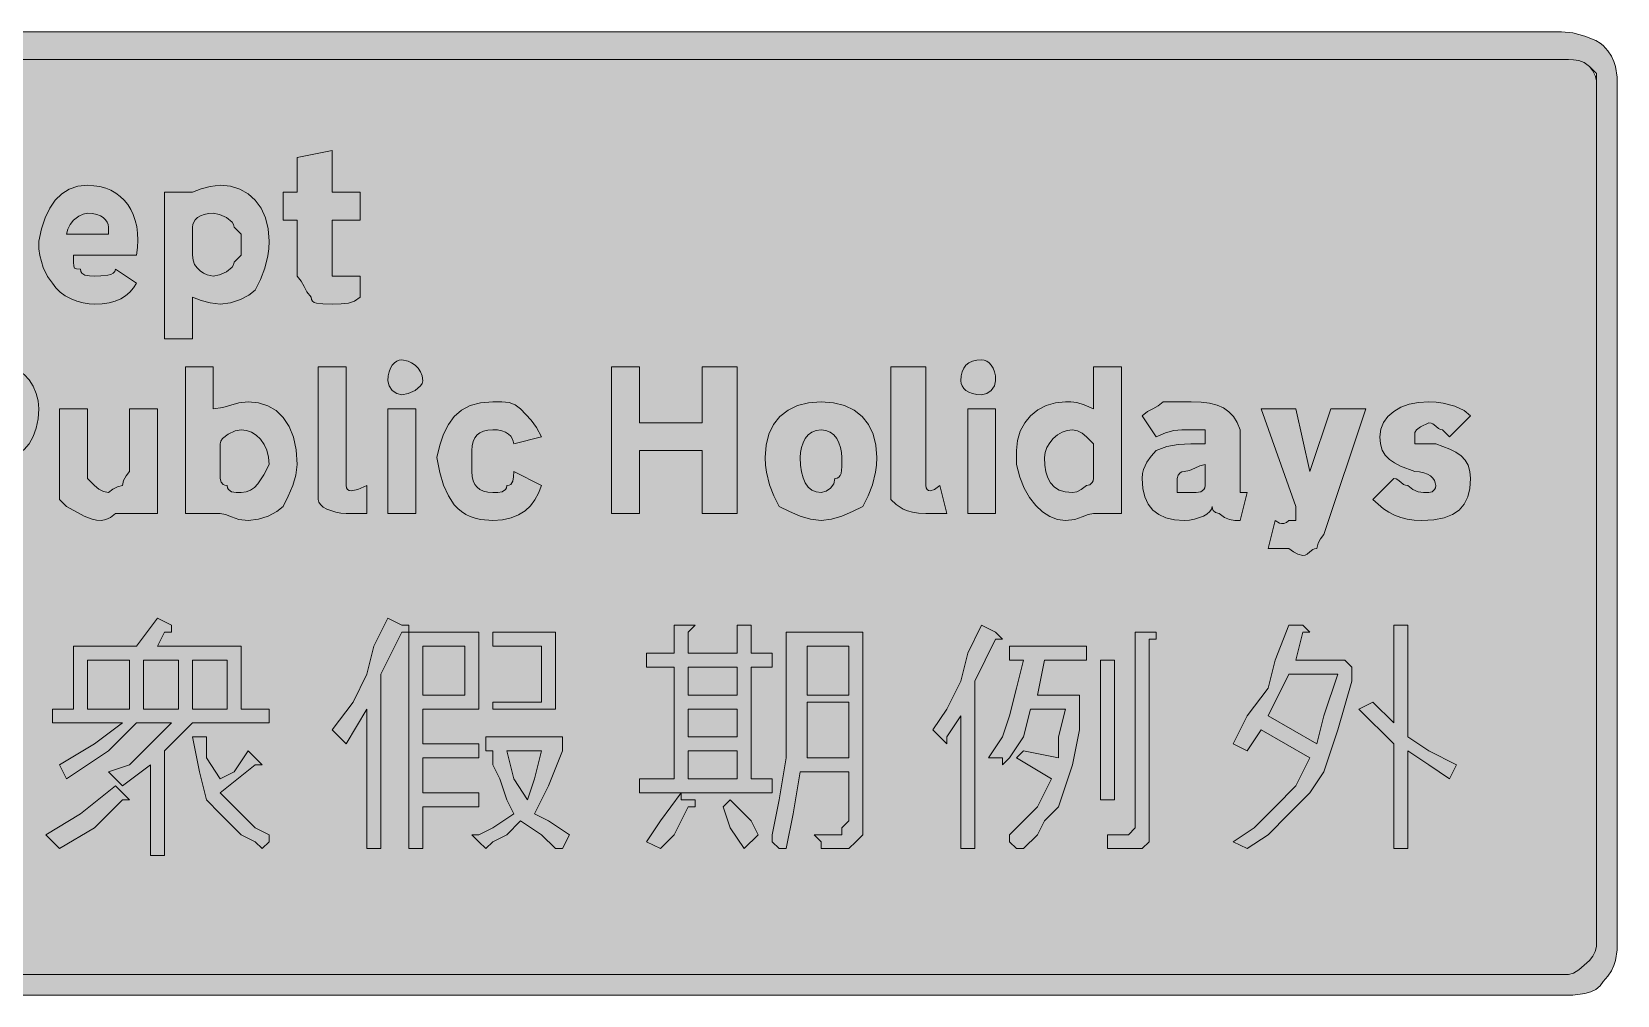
# Model space of a CAD drawing. Header units: metres. Extents: x 6 to 559, y 53 to 218.
# Drawn here: x 286.5 to 558.9, y 52.8 to 218.4 of the extents above; entities that cross this region are included whole.
import ezdxf

# ---------------------------------------------------------------- set-up
doc = ezdxf.new("R2010")
doc.units = ezdxf.units.M
doc.layers.add('FILL_BLACK_000000', color=7, linetype='Continuous', true_color=0x000000)
doc.layers.add('FILL_WHITE_FFFFFF', color=7, linetype='Continuous', true_color=0xffffff)

msp = doc.modelspace()

# ---------------------------------------------------------------- hatches: boundary and pattern name
at = {"layer": 'FILL_BLACK_000000', "true_color": 0x000000}
h = msp.add_hatch(color=7, dxfattribs=at)
h.dxf.hatch_style = 1
h.paths.add_polyline_path([(553.38, 217.65), (555.24, 216.88), (555.97, 216.45), (556.53, 216), (557.32, 215.1), (557.92, 214.2), (558.34, 213.3), (558.63, 212.4), (558.89, 210.6), (558.93, 208.8), (558.93, 62.4), (558.89, 60.6), (558.63, 58.8), (558.34, 57.9), (557.92, 57), (557.32, 56.1), (556.53, 55.2), (555.97, 54.41), (555.24, 53.81), (554.36, 53.39), (553.38, 53.1), (551.3, 52.84), (549.33, 52.8), (15.33, 52.8), (13.55, 52.84), (11.88, 53.1), (11.12, 53.39), (10.44, 53.81), (9.83, 54.41), (9.33, 55.2), (7.76, 57), (6.63, 58.8), (6.24, 59.7), (5.95, 60.6), (5.79, 61.5), (5.73, 62.4), (5.73, 208.8), (5.79, 209.7), (5.95, 210.6), (6.24, 211.5), (6.63, 212.4), (7.76, 214.2), (9.33, 216), (10.44, 216.88), (11.88, 217.65), (13.55, 218.19), (15.33, 218.4), (549.33, 218.4), (551.3, 218.19), (553.38, 217.65)])
h.paths.add_polyline_path([(12.33, 213.45), (11.92, 213.09), (11.78, 212.8), (11.73, 212.4), (11.13, 212.25), (10.72, 211.89), (10.58, 211.6), (10.53, 211.2), (10.53, 210), (10.53, 61.2), (10.55, 60.32), (10.68, 59.55), (11.04, 59.01), (11.33, 58.85), (11.73, 58.8), (13.53, 57.15), (14.43, 56.61), (15.33, 56.4), (550.53, 56.4), (551.43, 56.61), (552.33, 57.15), (554.13, 58.8), (554.73, 59.55), (555.14, 60.32), (555.33, 61.2), (555.33, 210), (555.33, 211.2), (554.13, 212.4), (553.23, 213.09), (552.33, 213.45), (551.43, 213.58), (550.53, 213.6), (15.33, 213.6), (12.93, 213.6), (12.33, 213.45)], flags=16)
h = msp.add_hatch(color=7, dxfattribs=at)
h.dxf.hatch_style = 1
h.paths.add_polyline_path([(332.13, 196.8), (338.13, 198), (338.13, 190.8), (342.93, 190.8), (342.93, 186), (338.13, 186), (338.13, 178.8), (338.13, 176.4), (339.33, 176.4), (340.53, 176.4), (342.93, 176.4), (342.93, 172.8), (342.01, 172.11), (340.98, 171.75), (339.72, 171.62), (338.13, 171.6), (336.55, 171.62), (335.43, 171.75), (335.04, 171.89), (334.75, 172.11), (334.59, 172.4), (334.53, 172.8), (333.82, 173.7), (333.33, 174.6), (332.84, 175.5), (332.13, 176.4), (332.13, 186), (329.73, 186), (329.73, 190.8), (332.13, 190.8), (332.13, 196.8)])
h = msp.add_hatch(color=7, dxfattribs=at)
h.dxf.hatch_style = 1
h.paths.add_polyline_path([(304.02, 174.36), (303.4, 173.62), (302.67, 173.01), (301.83, 172.5), (300.87, 172.11), (299.81, 171.82), (298.62, 171.66), (297.33, 171.6), (296.38, 171.66), (295.36, 171.82), (294.31, 172.11), (293.28, 172.5), (292.3, 173.01), (291.42, 173.62), (290.69, 174.36), (290.13, 175.2), (289.25, 176.32), (288.48, 177.9), (287.94, 179.92), (287.78, 181.11), (287.73, 182.4), (288.24, 184.54), (288.87, 186.43), (289.65, 188.07), (290.58, 189.45), (291.68, 190.54), (292.96, 191.34), (294.44, 191.83), (296.13, 192), (297.23, 191.94), (298.26, 191.78), (299.24, 191.51), (300.14, 191.14), (300.98, 190.67), (301.74, 190.1), (302.43, 189.44), (303.03, 188.7), (303.55, 187.87), (303.98, 186.96), (304.32, 185.97), (304.57, 184.91), (304.71, 183.78), (304.76, 182.58), (304.7, 181.32), (304.53, 180), (293.73, 180), (293.73, 178.8), (293.75, 178.11), (293.88, 177.75), (294.24, 177.62), (294.93, 177.6), (294.98, 177.2), (295.14, 176.91), (295.68, 176.55), (296.45, 176.42), (297.33, 176.4), (298.4, 176.42), (299.58, 176.55), (300.11, 176.69), (300.54, 176.91), (300.82, 177.2), (300.93, 177.6), (304.53, 175.2), (304.02, 174.36)])
h.paths.add_polyline_path([(299.73, 184.8), (299.67, 185.25), (299.5, 185.68), (299.22, 186.09), (298.83, 186.45), (298.32, 186.76), (297.71, 186.99), (296.97, 187.15), (296.13, 187.2), (295.38, 187.05), (294.61, 186.69), (293.73, 186), (293.13, 185.25), (292.72, 184.48), (292.53, 183.6), (299.73, 183.6), (299.73, 184.8)], flags=16)
h = msp.add_hatch(color=7, dxfattribs=at)
h.dxf.hatch_style = 1
h.paths.add_polyline_path([(315.63, 191.4), (317.17, 191.81), (318.93, 192), (320.67, 191.83), (322.27, 191.34), (323.7, 190.54), (324.93, 189.45), (325.94, 188.07), (326.69, 186.43), (327.17, 184.54), (327.33, 182.4), (327.28, 181.1), (327.12, 179.91), (326.58, 177.75), (325.81, 175.82), (324.93, 174), (323.82, 173.12), (322.38, 172.35), (320.71, 171.81), (318.93, 171.6), (317.17, 171.79), (315.63, 172.2), (314.13, 172.8), (314.13, 165.6), (309.33, 165.6), (309.33, 190.8), (314.13, 190.8), (315.63, 191.4)])
h.paths.add_polyline_path([(314.52, 178.42), (314.95, 177.81), (315.48, 177.3), (316.06, 176.91), (316.66, 176.62), (317.73, 176.4), (318.8, 176.61), (319.98, 177.15), (320.94, 177.92), (321.22, 178.35), (321.33, 178.8), (322.53, 180), (322.53, 183.6), (321.33, 184.8), (321.22, 185.25), (320.94, 185.68), (319.98, 186.45), (318.8, 186.99), (317.73, 187.2), (316.89, 187.15), (316.16, 186.99), (315.54, 186.76), (315.03, 186.45), (314.64, 186.09), (314.36, 185.68), (314.19, 185.25), (314.13, 184.8), (314.13, 180), (314.24, 179.16), (314.52, 178.42)], flags=16)
h = msp.add_hatch(color=7, dxfattribs=at)
h.dxf.hatch_style = 1
h.paths.add_polyline_path([(268.53, 135.6), (268.53, 160.8), (280.53, 160.8), (281.73, 160.8), (283.02, 160.64), (284.19, 160.18), (285.21, 159.47), (286.08, 158.55), (286.78, 157.46), (287.3, 156.24), (287.62, 154.94), (287.73, 153.6), (287.62, 151.86), (287.3, 150.26), (286.78, 148.83), (286.08, 147.6), (285.21, 146.59), (284.19, 145.84), (283.02, 145.36), (281.73, 145.2), (280.53, 145.2), (273.33, 145.2), (273.33, 135.6), (268.53, 135.6)])
h.paths.add_polyline_path([(279.78, 150.06), (280.21, 150.22), (280.62, 150.51), (280.98, 150.9), (281.29, 151.41), (281.52, 152.02), (281.68, 152.76), (281.73, 153.6), (281.52, 154.5), (280.98, 155.4), (279.33, 157.2), (273.33, 157.2), (273.33, 150), (279.33, 150), (279.78, 150.06)], flags=16)
h = msp.add_hatch(color=7, dxfattribs=at)
h.dxf.hatch_style = 1
h.paths.add_polyline_path([(317.73, 160.8), (317.73, 153.6), (319.34, 153.79), (320.73, 154.2), (322.12, 154.61), (323.73, 154.8), (325.47, 154.63), (327.07, 154.12), (328.5, 153.28), (329.73, 152.1), (330.74, 150.58), (331.49, 148.72), (331.97, 146.53), (332.13, 144), (331.92, 142.2), (331.38, 140.4), (330.61, 138.6), (329.73, 136.8), (328.62, 135.92), (327.18, 135.15), (325.51, 134.61), (323.73, 134.4), (322.14, 134.59), (320.88, 135), (319.85, 135.41), (318.93, 135.6), (312.93, 135.6), (312.93, 160.8), (317.73, 160.8)])
h.paths.add_polyline_path([(320.28, 149.25), (319.32, 148.48), (319.04, 148.05), (318.93, 147.6), (318.93, 141.6), (319.08, 141), (319.44, 140.59), (319.73, 140.45), (320.13, 140.4), (320.18, 140), (320.34, 139.71), (320.88, 139.35), (321.65, 139.22), (322.53, 139.2), (323.38, 139.31), (324.12, 139.61), (324.79, 140.09), (325.38, 140.7), (326.41, 142.24), (327.33, 144), (327.22, 145.29), (326.92, 146.46), (326.44, 147.48), (325.83, 148.35), (325.1, 149.05), (324.29, 149.57), (323.43, 149.89), (322.53, 150), (321.46, 149.79), (320.28, 149.25)], flags=16)
h = msp.add_hatch(color=7, dxfattribs=at)
h.dxf.hatch_style = 1
h.paths.add_polyline_path([(340.53, 141.6), (340.53, 140.4), (340.59, 140.01), (340.76, 139.72), (341.04, 139.56), (341.43, 139.5), (342.56, 139.72), (344.13, 140.4), (344.13, 135.6), (342.93, 135.6), (340.53, 135.6), (339.63, 135.65), (338.77, 135.81), (337.23, 136.35), (336.62, 136.71), (336.14, 137.12), (335.84, 137.55), (335.73, 138), (335.73, 139.2), (335.73, 160.8), (340.53, 160.8), (340.53, 141.6)])
h = msp.add_hatch(color=7, dxfattribs=at)
h.dxf.hatch_style = 1
h.paths.add_polyline_path([(353.62, 157.95), (353.34, 157.52), (352.38, 156.75), (351.2, 156.21), (350.13, 156), (349.25, 156.21), (348.48, 156.75), (347.94, 157.52), (347.73, 158.4), (347.78, 159.24), (347.94, 159.97), (348.17, 160.59), (348.48, 161.1), (348.84, 161.49), (349.25, 161.77), (349.68, 161.94), (350.13, 162), (351.2, 161.77), (351.8, 161.49), (352.38, 161.1), (352.91, 160.59), (353.34, 159.97), (353.62, 159.24), (353.73, 158.4), (353.62, 157.95)])
h = msp.add_hatch(color=7, dxfattribs=at)
h.dxf.hatch_style = 1
h.paths.add_polyline_path([(396.93, 146.4), (390.93, 146.4), (390.93, 135.6), (386.13, 135.6), (386.13, 160.8), (390.93, 160.8), (390.93, 151.2), (396.93, 151.2), (401.73, 151.2), (401.73, 160.8), (407.73, 160.8), (407.73, 135.6), (401.73, 135.6), (401.73, 146.4), (396.93, 146.4)])
h = msp.add_hatch(color=7, dxfattribs=at)
h.dxf.hatch_style = 1
h.paths.add_polyline_path([(440.13, 141.6), (440.13, 140.4), (440.18, 140.01), (440.34, 139.72), (440.57, 139.56), (440.88, 139.5), (441.65, 139.72), (442.53, 140.4), (443.73, 135.6), (442.53, 135.6), (440.13, 135.6), (438.89, 135.65), (437.84, 135.81), (436.97, 136.04), (436.23, 136.35), (435.07, 137.12), (434.13, 138), (434.13, 139.2), (434.13, 160.8), (440.13, 160.8), (440.13, 141.6)])
h = msp.add_hatch(color=7, dxfattribs=at)
h.dxf.hatch_style = 1
h.paths.add_polyline_path([(451.92, 157.52), (451.38, 156.75), (450.61, 156.21), (449.73, 156), (448.89, 156.05), (448.16, 156.21), (447.54, 156.44), (447.03, 156.75), (446.64, 157.11), (446.36, 157.52), (446.19, 157.95), (446.13, 158.4), (446.19, 159.24), (446.36, 159.97), (446.64, 160.59), (447.03, 161.1), (447.54, 161.49), (448.16, 161.77), (448.89, 161.94), (449.73, 162), (450.18, 161.94), (450.61, 161.77), (451.02, 161.49), (451.38, 161.1), (451.69, 160.59), (451.92, 159.97), (452.08, 159.24), (452.13, 158.4), (451.92, 157.52)])
h = msp.add_hatch(color=7, dxfattribs=at)
h.dxf.hatch_style = 1
h.paths.add_polyline_path([(461.47, 135.06), (460.21, 135.86), (459.03, 136.95), (457.97, 138.33), (457.04, 139.97), (456.29, 141.86), (455.73, 144), (455.73, 146.4), (455.89, 148.14), (456.37, 149.74), (457.12, 151.17), (458.13, 152.4), (459.36, 153.41), (460.79, 154.16), (462.39, 154.64), (464.13, 154.8), (465.05, 154.78), (466.08, 154.65), (467.34, 154.29), (468.93, 153.6), (468.93, 160.8), (473.73, 160.8), (473.73, 135.6), (468.93, 135.6), (468.01, 135.41), (466.98, 135), (465.72, 134.59), (464.13, 134.4), (462.78, 134.57), (461.47, 135.06)])
h.paths.add_polyline_path([(466.85, 139.71), (467.73, 140.4), (468.33, 140.55), (468.74, 140.91), (468.88, 141.2), (468.93, 141.6), (468.93, 146.4), (468.93, 147.6), (467.73, 148.8), (466.98, 149.4), (466.21, 149.81), (465.33, 150), (464.43, 149.89), (463.57, 149.59), (462.76, 149.11), (462.03, 148.5), (461.42, 147.77), (460.94, 146.96), (460.64, 146.1), (460.53, 145.2), (460.59, 143.91), (460.77, 142.74), (461.1, 141.72), (461.58, 140.85), (462.23, 140.15), (463.06, 139.63), (464.09, 139.31), (465.33, 139.2), (466.08, 139.35), (466.85, 139.71)], flags=16)
h = msp.add_hatch(color=7, dxfattribs=at)
h.dxf.hatch_style = 1
h.paths.add_polyline_path([(308.13, 153.6), (308.13, 135.6), (302.13, 135.6), (300.93, 135.6), (300.05, 134.91), (299.28, 134.55), (298.53, 134.4), (297.68, 134.45), (296.92, 134.61), (295.53, 135.15), (292.53, 136.8), (291.33, 138), (291.33, 140.4), (291.33, 153.6), (296.13, 153.6), (296.13, 142.8), (296.13, 141.6), (297.33, 140.4), (298.08, 139.8), (298.85, 139.39), (299.73, 139.2), (300.48, 139.8), (301.25, 140.21), (302.13, 140.4), (302.32, 141.28), (302.73, 142.05), (303.33, 142.8), (303.33, 153.6), (308.13, 153.6)])
h = msp.add_hatch(color=7, dxfattribs=at)
h.dxf.hatch_style = 1
h.paths.add_polyline_path([(352.53, 153.6), (352.53, 135.6), (347.73, 135.6), (347.73, 153.6), (352.53, 153.6)])
h = msp.add_hatch(color=7, dxfattribs=at)
h.dxf.hatch_style = 1
h.paths.add_polyline_path([(369.27, 148.05), (369.1, 148.48), (368.82, 148.89), (368.43, 149.25), (367.92, 149.56), (367.3, 149.79), (366.57, 149.95), (365.73, 150), (364.89, 149.94), (364.15, 149.77), (363.54, 149.49), (363.03, 149.1), (362.64, 148.59), (362.36, 147.97), (362.19, 147.24), (362.13, 146.4), (362.13, 145.2), (362.13, 144), (362.13, 142.8), (362.19, 141.96), (362.36, 141.22), (362.64, 140.61), (363.03, 140.1), (363.54, 139.71), (364.15, 139.42), (364.89, 139.26), (365.73, 139.2), (366.61, 139.22), (367.38, 139.35), (367.92, 139.71), (368.08, 140), (368.13, 140.4), (368.53, 140.45), (368.82, 140.61), (369.18, 141.15), (369.31, 141.92), (369.33, 142.8), (374.13, 140.4), (373.62, 139.11), (372.99, 137.94), (372.21, 136.92), (371.28, 136.05), (370.18, 135.35), (368.9, 134.83), (367.42, 134.51), (365.73, 134.4), (363.64, 134.57), (362.72, 134.78), (361.87, 135.07), (361.09, 135.45), (360.37, 135.92), (359.72, 136.47), (359.13, 137.1), (358.11, 138.62), (357.29, 140.47), (356.64, 142.67), (356.13, 145.2), (356.64, 147.34), (357.29, 149.23), (358.11, 150.87), (359.13, 152.25), (360.37, 153.34), (361.87, 154.14), (363.64, 154.63), (365.73, 154.8), (367.32, 154.78), (368.58, 154.65), (369.61, 154.29), (370.53, 153.6), (372.33, 151.65), (373.23, 150.39), (374.13, 148.8), (369.33, 147.6), (369.27, 148.05)])
h = msp.add_hatch(color=7, dxfattribs=at)
h.dxf.hatch_style = 1
h.paths.add_polyline_path([(413.19, 149.23), (413.99, 150.87), (415.08, 152.25), (416.46, 153.34), (418.1, 154.14), (419.99, 154.63), (422.13, 154.8), (424.27, 154.63), (426.16, 154.14), (427.8, 153.34), (429.18, 152.25), (430.27, 150.87), (431.07, 149.23), (431.56, 147.34), (431.73, 145.2), (431.68, 143.9), (431.52, 142.71), (430.98, 140.55), (430.21, 138.62), (429.33, 136.8), (427.53, 135.92), (425.73, 135.15), (423.93, 134.61), (422.13, 134.4), (420.33, 134.61), (418.53, 135.15), (416.73, 135.92), (414.93, 136.8), (414.05, 138.62), (413.28, 140.55), (412.74, 142.71), (412.58, 143.9), (412.53, 145.2), (412.7, 147.34), (413.19, 149.23)])
h.paths.add_polyline_path([(418.75, 142.74), (419.04, 141.72), (419.43, 140.85), (419.94, 140.15), (420.55, 139.63), (421.29, 139.31), (422.13, 139.2), (423.01, 139.41), (423.78, 139.95), (424.32, 140.72), (424.53, 141.6), (424.93, 141.66), (425.22, 141.82), (425.44, 142.11), (425.58, 142.5), (425.71, 143.62), (425.73, 145.2), (425.67, 146.1), (425.5, 146.96), (425.22, 147.77), (424.83, 148.5), (424.32, 149.11), (423.7, 149.59), (422.97, 149.89), (422.13, 150), (421.29, 149.89), (420.55, 149.59), (419.94, 149.11), (419.43, 148.5), (419.04, 147.77), (418.75, 146.96), (418.59, 146.1), (418.53, 145.2), (418.59, 143.91), (418.75, 142.74)], flags=16)
h = msp.add_hatch(color=7, dxfattribs=at)
h.dxf.hatch_style = 1
h.paths.add_polyline_path([(452.13, 153.6), (452.13, 135.6), (447.33, 135.6), (447.33, 153.6), (452.13, 153.6)])
h = msp.add_hatch(color=7, dxfattribs=at)
h.dxf.hatch_style = 1
h.paths.add_polyline_path([(488.13, 150), (485.73, 150), (484.12, 149.98), (482.73, 149.85), (481.34, 149.49), (479.73, 148.8), (477.33, 152.4), (478.23, 153.11), (479.13, 153.6), (480.03, 154.09), (480.93, 154.8), (485.73, 154.8), (487.42, 154.74), (488.9, 154.56), (490.18, 154.23), (491.28, 153.75), (492.21, 153.1), (492.99, 152.27), (493.62, 151.24), (494.13, 150), (494.13, 140.4), (494.13, 139.2), (495.33, 139.2), (494.13, 134.4), (493.23, 134.42), (492.33, 134.55), (491.43, 134.91), (490.53, 135.6), (489.93, 135.75), (489.52, 136.11), (489.38, 136.4), (489.33, 136.8), (489.22, 136.35), (488.92, 135.92), (488.44, 135.51), (487.83, 135.15), (486.29, 134.61), (485.43, 134.45), (484.53, 134.4), (482.84, 134.51), (481.38, 134.85), (480.14, 135.41), (479.13, 136.2), (478.34, 137.21), (477.78, 138.45), (477.44, 139.91), (477.33, 141.6), (477.38, 142.45), (477.54, 143.19), (478.08, 144.45), (478.85, 145.48), (479.73, 146.4), (481.55, 147.09), (483.48, 147.45), (485.64, 147.58), (488.13, 147.6), (488.13, 148.8), (488.13, 150)])
h.paths.add_polyline_path([(485.73, 139.2), (486.61, 139.22), (487.38, 139.35), (487.92, 139.71), (488.08, 140), (488.13, 140.4), (488.13, 144), (487.23, 143.81), (486.33, 143.4), (485.43, 142.99), (484.53, 142.8), (484.13, 142.75), (483.84, 142.61), (483.48, 142.2), (483.33, 141.6), (483.33, 139.2), (485.73, 139.2)], flags=16)
h = msp.add_hatch(color=7, dxfattribs=at)
h.dxf.hatch_style = 1
h.paths.add_polyline_path([(503.73, 153.6), (506.13, 142.8), (509.73, 153.6), (515.73, 153.6), (508.53, 132), (507.93, 131.25), (507.52, 130.48), (507.33, 129.6), (506.93, 129.55), (506.62, 129.41), (506.13, 129), (505.64, 128.59), (505.33, 128.45), (504.93, 128.4), (504.05, 128.59), (503.28, 129), (502.53, 129.6), (498.93, 129.6), (500.13, 134.4), (500.88, 133.95), (501.24, 133.87), (501.65, 133.89), (502.08, 134.06), (502.53, 134.4), (503.73, 134.4), (503.73, 135.6), (503.73, 136.8), (497.73, 153.6), (503.73, 153.6)])
h = msp.add_hatch(color=7, dxfattribs=at)
h.dxf.hatch_style = 1
h.paths.add_polyline_path([(524.13, 147.6), (527.73, 147.6), (530.19, 146.66), (531.21, 146.12), (532.08, 145.5), (532.78, 144.76), (533.3, 143.89), (533.62, 142.84), (533.73, 141.6), (533.62, 139.91), (533.26, 138.45), (532.65, 137.21), (531.78, 136.2), (530.62, 135.41), (529.17, 134.85), (527.41, 134.51), (525.33, 134.4), (524.03, 134.46), (522.84, 134.62), (521.72, 134.91), (520.68, 135.3), (519.69, 135.81), (518.75, 136.42), (516.93, 138), (520.53, 141.6), (520.93, 141.55), (521.24, 141.41), (521.73, 141), (522.22, 140.59), (522.53, 140.45), (522.93, 140.4), (523.83, 139.71), (524.73, 139.35), (525.63, 139.22), (526.53, 139.2), (527.13, 139.35), (527.54, 139.71), (527.68, 140), (527.73, 140.4), (527.67, 140.85), (527.51, 141.28), (527.22, 141.69), (526.83, 142.05), (526.32, 142.36), (525.71, 142.59), (524.97, 142.75), (524.13, 142.8), (521.67, 143.74), (520.65, 144.28), (519.78, 144.9), (519.08, 145.64), (518.56, 146.51), (518.24, 147.56), (518.13, 148.8), (518.29, 150.09), (518.77, 151.26), (519.52, 152.28), (520.53, 153.15), (521.76, 153.85), (523.19, 154.37), (524.79, 154.69), (526.53, 154.8), (527.82, 154.75), (529.01, 154.59), (531.03, 154.05), (532.61, 153.28), (533.73, 152.4), (530.13, 148.8), (528.93, 150), (528.53, 150.05), (528.22, 150.19), (527.73, 150.6), (527.24, 151.01), (526.93, 151.15), (526.53, 151.2), (525.14, 150.49), (524.43, 150), (524.17, 149.51), (524.13, 148.8), (524.13, 147.6)])
h = msp.add_hatch(color=7, dxfattribs=at)
h.dxf.hatch_style = 1
h.paths.add_polyline_path([(299.73, 91.2), (303.33, 92.4), (305.73, 94.8), (308.13, 97.2), (310.53, 99.6), (304.53, 99.6), (299.73, 94.8), (292.53, 90), (291.33, 92.4), (297.33, 96), (302.13, 99.6), (290.13, 99.6), (290.13, 102), (293.73, 102), (293.73, 112.8), (304.53, 112.8), (308.13, 117.6), (310.53, 116.4), (310.53, 115.2), (309.33, 115.2), (308.13, 112.8), (322.53, 112.8), (322.53, 102), (327.33, 102), (327.33, 99.6), (314.13, 99.6), (309.33, 94.8), (309.33, 76.8), (306.93, 76.8), (306.93, 92.4), (302.13, 88.8), (299.73, 91.2)])
h.paths.add_polyline_path([(314.13, 110.4), (314.13, 102), (320.13, 102), (320.13, 110.4), (314.13, 110.4)], flags=16)
h.paths.add_polyline_path([(311.73, 102), (311.73, 110.4), (305.73, 110.4), (305.73, 102), (311.73, 102)], flags=16)
h.paths.add_polyline_path([(296.13, 102), (303.33, 102), (303.33, 110.4), (296.13, 110.4), (296.13, 102)], flags=16)
h = msp.add_hatch(color=7, dxfattribs=at)
h.dxf.hatch_style = 1
h.paths.add_polyline_path([(340.53, 96), (338.13, 98.4), (341.73, 103.2), (344.13, 108), (345.33, 112.8), (347.73, 117.6), (350.13, 116.4), (351.33, 116.4), (351.33, 115.2), (350.13, 115.2), (346.53, 108), (346.53, 78), (344.13, 78), (344.13, 102), (340.53, 96)])
h = msp.add_hatch(color=7, dxfattribs=at)
h.dxf.hatch_style = 1
h.paths.add_polyline_path([(363.33, 85.2), (353.73, 85.2), (353.73, 78), (351.33, 78), (351.33, 115.2), (363.33, 115.2), (363.33, 102), (353.73, 102), (353.73, 96), (363.33, 96), (363.33, 93.6), (353.73, 93.6), (353.73, 87.6), (363.33, 87.6), (363.33, 85.2)])
h.paths.add_polyline_path([(353.73, 104.4), (360.93, 104.4), (360.93, 112.8), (353.73, 112.8), (353.73, 104.4)], flags=16)
h = msp.add_hatch(color=7, dxfattribs=at)
h.dxf.hatch_style = 1
h.paths.add_polyline_path([(374.13, 112.8), (365.73, 112.8), (365.73, 115.2), (376.53, 115.2), (376.53, 102), (365.73, 102), (365.73, 103.2), (374.13, 103.2), (374.13, 112.8)])
h = msp.add_hatch(color=7, dxfattribs=at)
h.dxf.hatch_style = 1
h.paths.add_polyline_path([(390.93, 87.6), (390.93, 90), (395.73, 90), (396.93, 90), (396.93, 109.2), (395.73, 109.2), (392.13, 109.2), (392.13, 110.4), (392.13, 111.6), (395.73, 111.6), (396.93, 111.6), (396.93, 116.4), (399.33, 116.4), (400.53, 116.4), (399.33, 115.2), (399.33, 111.6), (406.53, 111.6), (407.73, 111.6), (407.73, 116.4), (410.13, 116.4), (410.13, 115.2), (410.13, 111.6), (413.73, 111.6), (413.73, 110.4), (413.73, 109.2), (410.13, 109.2), (410.13, 90), (413.73, 90), (413.73, 87.6), (390.93, 87.6)])
h.paths.add_polyline_path([(407.73, 90), (407.73, 94.8), (406.53, 94.8), (399.33, 94.8), (399.33, 90), (406.53, 90), (407.73, 90)], flags=16)
h.paths.add_polyline_path([(406.53, 102), (399.33, 102), (399.33, 97.2), (406.53, 97.2), (407.73, 97.2), (407.73, 102), (406.53, 102)], flags=16)
h.paths.add_polyline_path([(406.53, 104.4), (407.73, 104.4), (407.73, 109.2), (406.53, 109.2), (399.33, 109.2), (399.33, 104.4), (406.53, 104.4)], flags=16)
h = msp.add_hatch(color=7, dxfattribs=at)
h.dxf.hatch_style = 1
h.paths.add_polyline_path([(417.33, 84), (416.13, 78), (414.93, 78), (413.73, 79.2), (413.73, 80.4), (414.93, 86.4), (416.13, 93.6), (416.13, 104.4), (416.13, 115.2), (429.33, 115.2), (429.33, 84), (429.33, 82.8), (429.33, 80.4), (428.13, 79.2), (426.93, 78), (423.33, 78), (422.13, 78), (422.13, 79.2), (420.93, 80.4), (422.13, 80.4), (424.53, 80.4), (425.73, 80.4), (425.73, 81.6), (426.93, 82.8), (426.93, 84), (426.93, 91.2), (418.53, 91.2), (417.33, 84)])
h.paths.add_polyline_path([(419.73, 93.6), (426.93, 93.6), (426.93, 103.2), (419.73, 103.2), (419.73, 93.6)], flags=16)
h.paths.add_polyline_path([(419.73, 104.4), (426.93, 104.4), (426.93, 112.8), (419.73, 112.8), (419.73, 104.4)], flags=16)
h = msp.add_hatch(color=7, dxfattribs=at)
h.dxf.hatch_style = 1
h.paths.add_polyline_path([(448.53, 78), (446.13, 78), (446.13, 100.8), (443.73, 97.2), (443.73, 96), (442.53, 97.2), (441.33, 98.4), (443.73, 102), (446.13, 106.8), (447.33, 111.6), (449.73, 116.4), (452.13, 115.2), (453.33, 114), (452.13, 114), (448.53, 106.8), (448.53, 78)])
h = msp.add_hatch(color=7, dxfattribs=at)
h.dxf.hatch_style = 1
h.paths.add_polyline_path([(478.53, 115.2), (479.73, 115.2), (479.73, 114), (478.53, 114), (478.53, 81.6), (478.53, 80.4), (478.53, 79.2), (477.33, 78), (476.13, 78), (472.53, 78), (471.33, 78), (471.33, 79.2), (471.33, 80.4), (472.53, 80.4), (474.93, 80.4), (476.13, 81.6), (476.13, 82.8), (476.13, 115.2), (478.53, 115.2)])
h = msp.add_hatch(color=7, dxfattribs=at)
h.dxf.hatch_style = 1
h.paths.add_polyline_path([(506.13, 93.6), (497.73, 98.4), (495.33, 94.8), (492.93, 96), (495.33, 100.8), (498.93, 105.6), (500.13, 110.4), (502.53, 116.4), (504.93, 116.4), (506.13, 115.2), (504.93, 115.2), (503.73, 110.4), (510.93, 110.4), (512.13, 110.4), (513.33, 109.2), (513.33, 106.8), (510.93, 98.4), (508.53, 91.2), (506.13, 87.6), (502.53, 84), (498.93, 80.4), (495.33, 78), (492.93, 79.2), (496.53, 81.6), (500.13, 85.2), (503.73, 88.8), (506.13, 93.6)])
h.paths.add_polyline_path([(507.33, 96), (508.53, 100.8), (510.93, 108), (502.53, 108), (498.93, 100.8), (507.33, 96)], flags=16)
h = msp.add_hatch(color=7, dxfattribs=at)
h.dxf.hatch_style = 1
h.paths.add_polyline_path([(522.93, 78), (520.53, 78), (520.53, 96), (514.53, 102), (516.93, 103.2), (520.53, 99.6), (520.53, 116.4), (521.73, 116.4), (522.93, 116.4), (522.93, 115.2), (522.93, 97.2), (526.53, 94.8), (531.33, 92.4), (530.13, 90), (526.53, 92.4), (522.93, 94.8), (522.93, 78)])
h = msp.add_hatch(color=7, dxfattribs=at)
h.dxf.hatch_style = 1
h.paths.add_polyline_path([(462.93, 93.6), (462.93, 97.2), (464.13, 102), (458.13, 102), (456.93, 97.2), (454.53, 93.6), (453.33, 92.4), (453.33, 93.6), (450.93, 93.6), (453.33, 97.2), (454.53, 100.8), (455.73, 105.6), (456.93, 110.4), (454.53, 110.4), (454.53, 112.8), (467.73, 112.8), (467.73, 110.4), (460.53, 110.4), (459.33, 104.4), (466.53, 104.4), (466.53, 98.4), (465.33, 92.4), (464.13, 88.8), (462.93, 85.2), (460.53, 82.8), (459.33, 80.4), (456.93, 78), (455.73, 78), (454.53, 79.2), (454.53, 80.4), (456.93, 82.8), (459.33, 85.2), (460.53, 87.6), (461.73, 90), (455.73, 93.6), (456.93, 94.8), (462.93, 93.6)])
h = msp.add_hatch(color=7, dxfattribs=at)
h.dxf.hatch_style = 1
h.paths.add_polyline_path([(472.53, 86.4), (470.13, 86.4), (470.13, 110.4), (472.53, 110.4), (472.53, 109.2), (472.53, 108), (472.53, 86.4)])
h = msp.add_hatch(color=7, dxfattribs=at)
h.dxf.hatch_style = 1
h.paths.add_polyline_path([(327.33, 80.4), (327.33, 79.2), (326.13, 78), (324.93, 79.2), (322.53, 80.4), (320.13, 82.8), (318.93, 84), (316.53, 86.4), (315.33, 91.2), (314.13, 97.2), (316.53, 97.2), (316.53, 93.6), (318.93, 90), (321.33, 91.2), (323.73, 94.8), (326.13, 92.4), (324.93, 92.4), (318.93, 87.6), (321.33, 85.2), (322.53, 84), (324.93, 81.6), (327.33, 80.4)])
h = msp.add_hatch(color=7, dxfattribs=at)
h.dxf.hatch_style = 1
h.paths.add_polyline_path([(376.53, 78), (374.13, 80.4), (370.53, 82.8), (368.13, 80.4), (365.73, 79.2), (364.53, 78), (363.33, 79.2), (362.13, 80.4), (363.33, 80.4), (365.73, 81.6), (369.33, 84), (368.13, 86.4), (366.93, 90), (365.73, 92.4), (365.73, 94.8), (364.53, 94.8), (364.53, 97.2), (375.33, 97.2), (376.53, 97.2), (377.73, 97.2), (377.73, 96), (377.73, 94.8), (375.33, 88.8), (372.93, 84), (375.33, 82.8), (378.93, 80.4), (377.73, 78), (376.53, 78)])
h.paths.add_polyline_path([(369.33, 90), (371.73, 86.4), (372.93, 90), (374.13, 94.8), (368.13, 94.8), (369.33, 90)], flags=16)
h = msp.add_hatch(color=7, dxfattribs=at)
h.dxf.hatch_style = 1
h.paths.add_polyline_path([(288.93, 80.4), (294.93, 84), (300.93, 88.8), (302.13, 87.6), (303.33, 86.4), (302.13, 86.4), (297.33, 81.6), (291.33, 78), (288.93, 80.4)])
h = msp.add_hatch(color=7, dxfattribs=at)
h.dxf.hatch_style = 1
h.paths.add_polyline_path([(392.13, 79.2), (394.53, 82.8), (398.13, 87.6), (398.13, 86.4), (400.53, 86.4), (400.53, 85.2), (399.33, 85.2), (396.93, 80.4), (394.53, 78), (392.13, 79.2)])
h = msp.add_hatch(color=7, dxfattribs=at)
h.dxf.hatch_style = 1
h.paths.add_polyline_path([(405.33, 85.2), (406.53, 86.4), (410.13, 82.8), (411.33, 80.4), (408.93, 78), (406.53, 81.6), (405.33, 85.2)])
at = {"layer": 'FILL_WHITE_FFFFFF', "true_color": 0xffffff}
h = msp.add_hatch(color=7, dxfattribs=at)
h.dxf.hatch_style = 1
h.paths.add_polyline_path([(10.53, 210), (10.53, 211.2), (10.58, 211.6), (10.72, 211.89), (11.13, 212.25), (11.73, 212.4), (11.78, 212.8), (11.92, 213.09), (12.33, 213.45), (12.93, 213.6), (15.33, 213.6), (550.53, 213.6), (551.43, 213.58), (552.33, 213.45), (553.23, 213.09), (554.13, 212.4), (554.73, 211.65), (555.14, 210.88), (555.33, 210), (555.33, 61.2), (555.14, 60.32), (554.73, 59.55), (554.13, 58.8), (552.33, 57.15), (551.43, 56.61), (550.53, 56.4), (15.33, 56.4), (14.43, 56.61), (13.53, 57.15), (11.73, 58.8), (11.33, 58.85), (11.04, 59.01), (10.68, 59.55), (10.55, 60.32), (10.53, 61.2), (10.53, 210)])

# ---------------------------------------------------------------- linework, layer by layer
at = {"layer": 'FILL_BLACK_000000', "lineweight": 0, "true_color": 0x000000}
for points in [[(15.33, 218.4), (549.33, 218.4), (551.3, 218.19), (553.38, 217.65), (555.24, 216.88), (555.97, 216.45), (556.53, 216), (557.32, 215.1), (557.92, 214.2), (558.34, 213.3), (558.63, 212.4), (558.89, 210.6), (558.93, 208.8), (558.93, 62.4), (558.89, 60.6), (558.63, 58.8), (558.34, 57.9), (557.92, 57), (557.32, 56.1), (556.53, 55.2), (555.97, 54.41), (555.24, 53.81), (554.36, 53.39), (553.38, 53.1), (551.3, 52.84), (549.33, 52.8), (15.33, 52.8)], [(15.33, 56.4), (550.53, 56.4), (551.43, 56.61), (552.33, 57.15), (554.13, 58.8), (554.73, 59.55), (555.14, 60.32), (555.33, 61.2), (555.33, 210), (555.33, 211.2), (554.13, 212.4), (553.23, 213.09), (552.33, 213.45), (551.43, 213.58), (550.53, 213.6), (15.33, 213.6)]]:
    msp.add_lwpolyline(points, dxfattribs=at)
for points in [[(332.13, 196.8), (338.13, 198), (338.13, 190.8), (342.93, 190.8), (342.93, 186), (338.13, 186), (338.13, 178.8), (338.13, 176.4), (339.33, 176.4), (340.53, 176.4), (342.93, 176.4), (342.93, 172.8), (342.01, 172.11), (340.98, 171.75), (339.72, 171.62), (338.13, 171.6), (336.55, 171.62), (335.43, 171.75), (335.04, 171.89), (334.75, 172.11), (334.59, 172.4), (334.53, 172.8), (333.82, 173.7), (333.33, 174.6), (332.84, 175.5), (332.13, 176.4), (332.13, 186), (329.73, 186), (329.73, 190.8), (332.13, 190.8)], [(304.02, 174.36), (303.4, 173.62), (302.67, 173.01), (301.83, 172.5), (300.87, 172.11), (299.81, 171.82), (298.62, 171.66), (297.33, 171.6), (296.38, 171.66), (295.36, 171.82), (294.31, 172.11), (293.28, 172.5), (292.3, 173.01), (291.42, 173.62), (290.69, 174.36), (290.13, 175.2), (289.25, 176.32), (288.48, 177.9), (287.94, 179.92), (287.78, 181.11), (287.73, 182.4), (288.24, 184.54), (288.87, 186.43), (289.65, 188.07), (290.58, 189.45), (291.68, 190.54), (292.96, 191.34), (294.44, 191.83), (296.13, 192), (297.23, 191.94), (298.26, 191.78), (299.24, 191.51), (300.14, 191.14), (300.98, 190.67), (301.74, 190.1), (302.43, 189.44), (303.03, 188.7), (303.55, 187.87), (303.98, 186.96), (304.32, 185.97), (304.57, 184.91), (304.71, 183.78), (304.76, 182.58), (304.7, 181.32), (304.53, 180), (293.73, 180), (293.73, 178.8), (293.75, 178.11), (293.88, 177.75), (294.24, 177.62), (294.93, 177.6), (294.98, 177.2), (295.14, 176.91), (295.68, 176.55), (296.45, 176.42), (297.33, 176.4), (298.4, 176.42), (299.58, 176.55), (300.11, 176.69), (300.54, 176.91), (300.82, 177.2), (300.93, 177.6), (304.53, 175.2)], [(315.63, 191.4), (317.17, 191.81), (318.93, 192), (320.67, 191.83), (322.27, 191.34), (323.7, 190.54), (324.93, 189.45), (325.94, 188.07), (326.69, 186.43), (327.17, 184.54), (327.33, 182.4), (327.28, 181.1), (327.12, 179.91), (326.58, 177.75), (325.81, 175.82), (324.93, 174), (323.82, 173.12), (322.38, 172.35), (320.71, 171.81), (318.93, 171.6), (317.17, 171.79), (315.63, 172.2), (314.13, 172.8), (314.13, 165.6), (309.33, 165.6), (309.33, 190.8), (314.13, 190.8)], [(299.73, 184.8), (299.67, 185.25), (299.5, 185.68), (299.22, 186.09), (298.83, 186.45), (298.32, 186.76), (297.71, 186.99), (296.97, 187.15), (296.13, 187.2), (295.38, 187.05), (294.61, 186.69), (293.73, 186), (293.13, 185.25), (292.72, 184.48), (292.53, 183.6), (299.73, 183.6)], [(314.52, 178.42), (314.95, 177.81), (315.48, 177.3), (316.06, 176.91), (316.66, 176.62), (317.73, 176.4), (318.8, 176.61), (319.98, 177.15), (320.94, 177.92), (321.22, 178.35), (321.33, 178.8), (322.53, 180), (322.53, 183.6), (321.33, 184.8), (321.22, 185.25), (320.94, 185.68), (319.98, 186.45), (318.8, 186.99), (317.73, 187.2), (316.89, 187.15), (316.16, 186.99), (315.54, 186.76), (315.03, 186.45), (314.64, 186.09), (314.36, 185.68), (314.19, 185.25), (314.13, 184.8), (314.13, 180), (314.24, 179.16)], [(268.53, 135.6), (268.53, 160.8), (280.53, 160.8), (281.73, 160.8), (283.02, 160.64), (284.19, 160.18), (285.21, 159.47), (286.08, 158.55), (286.78, 157.46), (287.3, 156.24), (287.62, 154.94), (287.73, 153.6), (287.62, 151.86), (287.3, 150.26), (286.78, 148.83), (286.08, 147.6), (285.21, 146.59), (284.19, 145.84), (283.02, 145.36), (281.73, 145.2), (280.53, 145.2), (273.33, 145.2), (273.33, 135.6)], [(317.73, 160.8), (317.73, 153.6), (319.34, 153.79), (320.73, 154.2), (322.12, 154.61), (323.73, 154.8), (325.47, 154.63), (327.07, 154.12), (328.5, 153.28), (329.73, 152.1), (330.74, 150.58), (331.49, 148.72), (331.97, 146.53), (332.13, 144), (331.92, 142.2), (331.38, 140.4), (330.61, 138.6), (329.73, 136.8), (328.62, 135.92), (327.18, 135.15), (325.51, 134.61), (323.73, 134.4), (322.14, 134.59), (320.88, 135), (319.85, 135.41), (318.93, 135.6), (312.93, 135.6), (312.93, 160.8)], [(340.53, 141.6), (340.53, 140.4), (340.59, 140.01), (340.76, 139.72), (341.04, 139.56), (341.43, 139.5), (342.56, 139.72), (344.13, 140.4), (344.13, 135.6), (342.93, 135.6), (340.53, 135.6), (339.63, 135.65), (338.77, 135.81), (337.23, 136.35), (336.62, 136.71), (336.14, 137.12), (335.84, 137.55), (335.73, 138), (335.73, 139.2), (335.73, 160.8), (340.53, 160.8)], [(353.62, 157.95), (353.34, 157.52), (352.38, 156.75), (351.2, 156.21), (350.13, 156), (349.25, 156.21), (348.48, 156.75), (347.94, 157.52), (347.73, 158.4), (347.78, 159.24), (347.94, 159.97), (348.17, 160.59), (348.48, 161.1), (348.84, 161.49), (349.25, 161.77), (349.68, 161.94), (350.13, 162), (351.2, 161.77), (351.8, 161.49), (352.38, 161.1), (352.91, 160.59), (353.34, 159.97), (353.62, 159.24), (353.73, 158.4)], [(396.93, 146.4), (390.93, 146.4), (390.93, 135.6), (386.13, 135.6), (386.13, 160.8), (390.93, 160.8), (390.93, 151.2), (396.93, 151.2), (401.73, 151.2), (401.73, 160.8), (407.73, 160.8), (407.73, 135.6), (401.73, 135.6), (401.73, 146.4)], [(440.13, 141.6), (440.13, 140.4), (440.18, 140.01), (440.34, 139.72), (440.57, 139.56), (440.88, 139.5), (441.65, 139.72), (442.53, 140.4), (443.73, 135.6), (442.53, 135.6), (440.13, 135.6), (438.89, 135.65), (437.84, 135.81), (436.97, 136.04), (436.23, 136.35), (435.07, 137.12), (434.13, 138), (434.13, 139.2), (434.13, 160.8), (440.13, 160.8)], [(451.92, 157.52), (451.38, 156.75), (450.61, 156.21), (449.73, 156), (448.89, 156.05), (448.16, 156.21), (447.54, 156.44), (447.03, 156.75), (446.64, 157.11), (446.36, 157.52), (446.19, 157.95), (446.13, 158.4), (446.19, 159.24), (446.36, 159.97), (446.64, 160.59), (447.03, 161.1), (447.54, 161.49), (448.16, 161.77), (448.89, 161.94), (449.73, 162), (450.18, 161.94), (450.61, 161.77), (451.02, 161.49), (451.38, 161.1), (451.69, 160.59), (451.92, 159.97), (452.08, 159.24), (452.13, 158.4)], [(461.47, 135.06), (460.21, 135.86), (459.03, 136.95), (457.97, 138.33), (457.04, 139.97), (456.29, 141.86), (455.73, 144), (455.73, 146.4), (455.89, 148.14), (456.37, 149.74), (457.12, 151.17), (458.13, 152.4), (459.36, 153.41), (460.79, 154.16), (462.39, 154.64), (464.13, 154.8), (465.05, 154.78), (466.08, 154.65), (467.34, 154.29), (468.93, 153.6), (468.93, 160.8), (473.73, 160.8), (473.73, 135.6), (468.93, 135.6), (468.01, 135.41), (466.98, 135), (465.72, 134.59), (464.13, 134.4), (462.78, 134.57)], [(308.13, 153.6), (308.13, 135.6), (302.13, 135.6), (300.93, 135.6), (300.05, 134.91), (299.28, 134.55), (298.53, 134.4), (297.68, 134.45), (296.92, 134.61), (295.53, 135.15), (292.53, 136.8), (291.33, 138), (291.33, 140.4), (291.33, 153.6), (296.13, 153.6), (296.13, 142.8), (296.13, 141.6), (297.33, 140.4), (298.08, 139.8), (298.85, 139.39), (299.73, 139.2), (300.48, 139.8), (301.25, 140.21), (302.13, 140.4), (302.32, 141.28), (302.73, 142.05), (303.33, 142.8), (303.33, 153.6)], [(352.53, 153.6), (352.53, 135.6), (347.73, 135.6), (347.73, 153.6)], [(369.27, 148.05), (369.1, 148.48), (368.82, 148.89), (368.43, 149.25), (367.92, 149.56), (367.3, 149.79), (366.57, 149.95), (365.73, 150), (364.89, 149.94), (364.15, 149.77), (363.54, 149.49), (363.03, 149.1), (362.64, 148.59), (362.36, 147.97), (362.19, 147.24), (362.13, 146.4), (362.13, 145.2), (362.13, 144), (362.13, 142.8), (362.19, 141.96), (362.36, 141.22), (362.64, 140.61), (363.03, 140.1), (363.54, 139.71), (364.15, 139.42), (364.89, 139.26), (365.73, 139.2), (366.61, 139.22), (367.38, 139.35), (367.92, 139.71), (368.08, 140), (368.13, 140.4), (368.53, 140.45), (368.82, 140.61), (369.18, 141.15), (369.31, 141.92), (369.33, 142.8), (374.13, 140.4), (373.62, 139.11), (372.99, 137.94), (372.21, 136.92), (371.28, 136.05), (370.18, 135.35), (368.9, 134.83), (367.42, 134.51), (365.73, 134.4), (363.64, 134.57), (362.72, 134.78), (361.87, 135.07), (361.09, 135.45), (360.37, 135.92), (359.72, 136.47), (359.13, 137.1), (358.11, 138.62), (357.29, 140.47), (356.64, 142.67), (356.13, 145.2), (356.64, 147.34), (357.29, 149.23), (358.11, 150.87), (359.13, 152.25), (360.37, 153.34), (361.87, 154.14), (363.64, 154.63), (365.73, 154.8), (367.32, 154.78), (368.58, 154.65), (369.61, 154.29), (370.53, 153.6), (372.33, 151.65), (373.23, 150.39), (374.13, 148.8), (369.33, 147.6)], [(413.19, 149.23), (413.99, 150.87), (415.08, 152.25), (416.46, 153.34), (418.1, 154.14), (419.99, 154.63), (422.13, 154.8), (424.27, 154.63), (426.16, 154.14), (427.8, 153.34), (429.18, 152.25), (430.27, 150.87), (431.07, 149.23), (431.56, 147.34), (431.73, 145.2), (431.68, 143.9), (431.52, 142.71), (430.98, 140.55), (430.21, 138.62), (429.33, 136.8), (427.53, 135.92), (425.73, 135.15), (423.93, 134.61), (422.13, 134.4), (420.33, 134.61), (418.53, 135.15), (416.73, 135.92), (414.93, 136.8), (414.05, 138.62), (413.28, 140.55), (412.74, 142.71), (412.58, 143.9), (412.53, 145.2), (412.7, 147.34)], [(452.13, 153.6), (452.13, 135.6), (447.33, 135.6), (447.33, 153.6)], [(488.13, 150), (485.73, 150), (484.12, 149.98), (482.73, 149.85), (481.34, 149.49), (479.73, 148.8), (477.33, 152.4), (478.23, 153.11), (479.13, 153.6), (480.03, 154.09), (480.93, 154.8), (485.73, 154.8), (487.42, 154.74), (488.9, 154.56), (490.18, 154.23), (491.28, 153.75), (492.21, 153.1), (492.99, 152.27), (493.62, 151.24), (494.13, 150), (494.13, 140.4), (494.13, 139.2), (495.33, 139.2), (494.13, 134.4), (493.23, 134.42), (492.33, 134.55), (491.43, 134.91), (490.53, 135.6), (489.93, 135.75), (489.52, 136.11), (489.38, 136.4), (489.33, 136.8), (489.22, 136.35), (488.92, 135.92), (488.44, 135.51), (487.83, 135.15), (486.29, 134.61), (485.43, 134.45), (484.53, 134.4), (482.84, 134.51), (481.38, 134.85), (480.14, 135.41), (479.13, 136.2), (478.34, 137.21), (477.78, 138.45), (477.44, 139.91), (477.33, 141.6), (477.38, 142.45), (477.54, 143.19), (478.08, 144.45), (478.85, 145.48), (479.73, 146.4), (481.55, 147.09), (483.48, 147.45), (485.64, 147.58), (488.13, 147.6), (488.13, 148.8)], [(503.73, 153.6), (506.13, 142.8), (509.73, 153.6), (515.73, 153.6), (508.53, 132), (507.93, 131.25), (507.52, 130.48), (507.33, 129.6), (506.93, 129.55), (506.62, 129.41), (506.13, 129), (505.64, 128.59), (505.33, 128.45), (504.93, 128.4), (504.05, 128.59), (503.28, 129), (502.53, 129.6), (498.93, 129.6), (500.13, 134.4), (500.88, 133.95), (501.24, 133.87), (501.65, 133.89), (502.08, 134.06), (502.53, 134.4), (503.73, 134.4), (503.73, 135.6), (503.73, 136.8), (497.73, 153.6)], [(524.13, 147.6), (527.73, 147.6), (530.19, 146.66), (531.21, 146.12), (532.08, 145.5), (532.78, 144.76), (533.3, 143.89), (533.62, 142.84), (533.73, 141.6), (533.62, 139.91), (533.26, 138.45), (532.65, 137.21), (531.78, 136.2), (530.62, 135.41), (529.17, 134.85), (527.41, 134.51), (525.33, 134.4), (524.03, 134.46), (522.84, 134.62), (521.72, 134.91), (520.68, 135.3), (519.69, 135.81), (518.75, 136.42), (516.93, 138), (520.53, 141.6), (520.93, 141.55), (521.24, 141.41), (521.73, 141), (522.22, 140.59), (522.53, 140.45), (522.93, 140.4), (523.83, 139.71), (524.73, 139.35), (525.63, 139.22), (526.53, 139.2), (527.13, 139.35), (527.54, 139.71), (527.68, 140), (527.73, 140.4), (527.67, 140.85), (527.51, 141.28), (527.22, 141.69), (526.83, 142.05), (526.32, 142.36), (525.71, 142.59), (524.97, 142.75), (524.13, 142.8), (521.67, 143.74), (520.65, 144.28), (519.78, 144.9), (519.08, 145.64), (518.56, 146.51), (518.24, 147.56), (518.13, 148.8), (518.29, 150.09), (518.77, 151.26), (519.52, 152.28), (520.53, 153.15), (521.76, 153.85), (523.19, 154.37), (524.79, 154.69), (526.53, 154.8), (527.82, 154.75), (529.01, 154.59), (531.03, 154.05), (532.61, 153.28), (533.73, 152.4), (530.13, 148.8), (528.93, 150), (528.53, 150.05), (528.22, 150.19), (527.73, 150.6), (527.24, 151.01), (526.93, 151.15), (526.53, 151.2), (525.14, 150.49), (524.43, 150), (524.17, 149.51), (524.13, 148.8)], [(320.28, 149.25), (319.32, 148.48), (319.04, 148.05), (318.93, 147.6), (318.93, 141.6), (319.08, 141), (319.44, 140.59), (319.73, 140.45), (320.13, 140.4), (320.18, 140), (320.34, 139.71), (320.88, 139.35), (321.65, 139.22), (322.53, 139.2), (323.38, 139.31), (324.12, 139.61), (324.79, 140.09), (325.38, 140.7), (326.41, 142.24), (327.33, 144), (327.22, 145.29), (326.92, 146.46), (326.44, 147.48), (325.83, 148.35), (325.1, 149.05), (324.29, 149.57), (323.43, 149.89), (322.53, 150), (321.46, 149.79)], [(418.75, 142.74), (419.04, 141.72), (419.43, 140.85), (419.94, 140.15), (420.55, 139.63), (421.29, 139.31), (422.13, 139.2), (423.01, 139.41), (423.78, 139.95), (424.32, 140.72), (424.53, 141.6), (424.93, 141.66), (425.22, 141.82), (425.44, 142.11), (425.58, 142.5), (425.71, 143.62), (425.73, 145.2), (425.67, 146.1), (425.5, 146.96), (425.22, 147.77), (424.83, 148.5), (424.32, 149.11), (423.7, 149.59), (422.97, 149.89), (422.13, 150), (421.29, 149.89), (420.55, 149.59), (419.94, 149.11), (419.43, 148.5), (419.04, 147.77), (418.75, 146.96), (418.59, 146.1), (418.53, 145.2), (418.59, 143.91)], [(466.85, 139.71), (467.73, 140.4), (468.33, 140.55), (468.74, 140.91), (468.88, 141.2), (468.93, 141.6), (468.93, 146.4), (468.93, 147.6), (467.73, 148.8), (466.98, 149.4), (466.21, 149.81), (465.33, 150), (464.43, 149.89), (463.57, 149.59), (462.76, 149.11), (462.03, 148.5), (461.42, 147.77), (460.94, 146.96), (460.64, 146.1), (460.53, 145.2), (460.59, 143.91), (460.77, 142.74), (461.1, 141.72), (461.58, 140.85), (462.23, 140.15), (463.06, 139.63), (464.09, 139.31), (465.33, 139.2), (466.08, 139.35)], [(485.73, 139.2), (486.61, 139.22), (487.38, 139.35), (487.92, 139.71), (488.08, 140), (488.13, 140.4), (488.13, 144), (487.23, 143.81), (486.33, 143.4), (485.43, 142.99), (484.53, 142.8), (484.13, 142.75), (483.84, 142.61), (483.48, 142.2), (483.33, 141.6), (483.33, 139.2)], [(299.73, 91.2), (303.33, 92.4), (305.73, 94.8), (308.13, 97.2), (310.53, 99.6), (304.53, 99.6), (299.73, 94.8), (292.53, 90), (291.33, 92.4), (297.33, 96), (302.13, 99.6), (290.13, 99.6), (290.13, 102), (293.73, 102), (293.73, 112.8), (304.53, 112.8), (308.13, 117.6), (310.53, 116.4), (310.53, 115.2), (309.33, 115.2), (308.13, 112.8), (322.53, 112.8), (322.53, 102), (327.33, 102), (327.33, 99.6), (314.13, 99.6), (309.33, 94.8), (309.33, 76.8), (306.93, 76.8), (306.93, 92.4), (302.13, 88.8)], [(340.53, 96), (338.13, 98.4), (341.73, 103.2), (344.13, 108), (345.33, 112.8), (347.73, 117.6), (350.13, 116.4), (351.33, 116.4), (351.33, 115.2), (350.13, 115.2), (346.53, 108), (346.53, 78), (344.13, 78), (344.13, 102)], [(363.33, 85.2), (353.73, 85.2), (353.73, 78), (351.33, 78), (351.33, 115.2), (363.33, 115.2), (363.33, 102), (353.73, 102), (353.73, 96), (363.33, 96), (363.33, 93.6), (353.73, 93.6), (353.73, 87.6), (363.33, 87.6)], [(374.13, 112.8), (365.73, 112.8), (365.73, 115.2), (376.53, 115.2), (376.53, 102), (365.73, 102), (365.73, 103.2), (374.13, 103.2)], [(390.93, 87.6), (390.93, 90), (395.73, 90), (396.93, 90), (396.93, 109.2), (395.73, 109.2), (392.13, 109.2), (392.13, 110.4), (392.13, 111.6), (395.73, 111.6), (396.93, 111.6), (396.93, 116.4), (399.33, 116.4), (400.53, 116.4), (399.33, 115.2), (399.33, 111.6), (406.53, 111.6), (407.73, 111.6), (407.73, 116.4), (410.13, 116.4), (410.13, 115.2), (410.13, 111.6), (413.73, 111.6), (413.73, 110.4), (413.73, 109.2), (410.13, 109.2), (410.13, 90), (413.73, 90), (413.73, 87.6)], [(417.33, 84), (416.13, 78), (414.93, 78), (413.73, 79.2), (413.73, 80.4), (414.93, 86.4), (416.13, 93.6), (416.13, 104.4), (416.13, 115.2), (429.33, 115.2), (429.33, 84), (429.33, 82.8), (429.33, 80.4), (428.13, 79.2), (426.93, 78), (423.33, 78), (422.13, 78), (422.13, 79.2), (420.93, 80.4), (422.13, 80.4), (424.53, 80.4), (425.73, 80.4), (425.73, 81.6), (426.93, 82.8), (426.93, 84), (426.93, 91.2), (418.53, 91.2)], [(448.53, 78), (446.13, 78), (446.13, 100.8), (443.73, 97.2), (443.73, 96), (442.53, 97.2), (441.33, 98.4), (443.73, 102), (446.13, 106.8), (447.33, 111.6), (449.73, 116.4), (452.13, 115.2), (453.33, 114), (452.13, 114), (448.53, 106.8)], [(478.53, 115.2), (479.73, 115.2), (479.73, 114), (478.53, 114), (478.53, 81.6), (478.53, 80.4), (478.53, 79.2), (477.33, 78), (476.13, 78), (472.53, 78), (471.33, 78), (471.33, 79.2), (471.33, 80.4), (472.53, 80.4), (474.93, 80.4), (476.13, 81.6), (476.13, 82.8), (476.13, 115.2)], [(506.13, 93.6), (497.73, 98.4), (495.33, 94.8), (492.93, 96), (495.33, 100.8), (498.93, 105.6), (500.13, 110.4), (502.53, 116.4), (504.93, 116.4), (506.13, 115.2), (504.93, 115.2), (503.73, 110.4), (510.93, 110.4), (512.13, 110.4), (513.33, 109.2), (513.33, 106.8), (510.93, 98.4), (508.53, 91.2), (506.13, 87.6), (502.53, 84), (498.93, 80.4), (495.33, 78), (492.93, 79.2), (496.53, 81.6), (500.13, 85.2), (503.73, 88.8)], [(522.93, 78), (520.53, 78), (520.53, 96), (514.53, 102), (516.93, 103.2), (520.53, 99.6), (520.53, 116.4), (521.73, 116.4), (522.93, 116.4), (522.93, 115.2), (522.93, 97.2), (526.53, 94.8), (531.33, 92.4), (530.13, 90), (526.53, 92.4), (522.93, 94.8)], [(353.73, 104.4), (360.93, 104.4), (360.93, 112.8), (353.73, 112.8)], [(419.73, 104.4), (426.93, 104.4), (426.93, 112.8), (419.73, 112.8)], [(462.93, 93.6), (462.93, 97.2), (464.13, 102), (458.13, 102), (456.93, 97.2), (454.53, 93.6), (453.33, 92.4), (453.33, 93.6), (450.93, 93.6), (453.33, 97.2), (454.53, 100.8), (455.73, 105.6), (456.93, 110.4), (454.53, 110.4), (454.53, 112.8), (467.73, 112.8), (467.73, 110.4), (460.53, 110.4), (459.33, 104.4), (466.53, 104.4), (466.53, 98.4), (465.33, 92.4), (464.13, 88.8), (462.93, 85.2), (460.53, 82.8), (459.33, 80.4), (456.93, 78), (455.73, 78), (454.53, 79.2), (454.53, 80.4), (456.93, 82.8), (459.33, 85.2), (460.53, 87.6), (461.73, 90), (455.73, 93.6), (456.93, 94.8)], [(296.13, 102), (303.33, 102), (303.33, 110.4), (296.13, 110.4)], [(311.73, 102), (311.73, 110.4), (305.73, 110.4), (305.73, 102)], [(314.13, 110.4), (314.13, 102), (320.13, 102), (320.13, 110.4)], [(406.53, 104.4), (407.73, 104.4), (407.73, 109.2), (406.53, 109.2), (399.33, 109.2), (399.33, 104.4)], [(472.53, 86.4), (470.13, 86.4), (470.13, 110.4), (472.53, 110.4), (472.53, 109.2), (472.53, 108)], [(507.33, 96), (508.53, 100.8), (510.93, 108), (502.53, 108), (498.93, 100.8)], [(406.53, 102), (399.33, 102), (399.33, 97.2), (406.53, 97.2), (407.73, 97.2), (407.73, 102)], [(419.73, 93.6), (426.93, 93.6), (426.93, 103.2), (419.73, 103.2)], [(327.33, 80.4), (327.33, 79.2), (326.13, 78), (324.93, 79.2), (322.53, 80.4), (320.13, 82.8), (318.93, 84), (316.53, 86.4), (315.33, 91.2), (314.13, 97.2), (316.53, 97.2), (316.53, 93.6), (318.93, 90), (321.33, 91.2), (323.73, 94.8), (326.13, 92.4), (324.93, 92.4), (318.93, 87.6), (321.33, 85.2), (322.53, 84), (324.93, 81.6)], [(376.53, 78), (374.13, 80.4), (370.53, 82.8), (368.13, 80.4), (365.73, 79.2), (364.53, 78), (363.33, 79.2), (362.13, 80.4), (363.33, 80.4), (365.73, 81.6), (369.33, 84), (368.13, 86.4), (366.93, 90), (365.73, 92.4), (365.73, 94.8), (364.53, 94.8), (364.53, 97.2), (375.33, 97.2), (376.53, 97.2), (377.73, 97.2), (377.73, 96), (377.73, 94.8), (375.33, 88.8), (372.93, 84), (375.33, 82.8), (378.93, 80.4), (377.73, 78)], [(369.33, 90), (371.73, 86.4), (372.93, 90), (374.13, 94.8), (368.13, 94.8)], [(407.73, 90), (407.73, 94.8), (406.53, 94.8), (399.33, 94.8), (399.33, 90), (406.53, 90)], [(288.93, 80.4), (294.93, 84), (300.93, 88.8), (302.13, 87.6), (303.33, 86.4), (302.13, 86.4), (297.33, 81.6), (291.33, 78)], [(392.13, 79.2), (394.53, 82.8), (398.13, 87.6), (398.13, 86.4), (400.53, 86.4), (400.53, 85.2), (399.33, 85.2), (396.93, 80.4), (394.53, 78)], [(405.33, 85.2), (406.53, 86.4), (410.13, 82.8), (411.33, 80.4), (408.93, 78), (406.53, 81.6)]]:
    msp.add_lwpolyline(points, close=True, dxfattribs=at)
at = {"layer": 'FILL_WHITE_FFFFFF', "lineweight": 0, "true_color": 0xffffff}
msp.add_lwpolyline([(15.33, 213.6), (550.53, 213.6), (551.43, 213.58), (552.33, 213.45), (553.23, 213.09), (554.13, 212.4), (554.73, 211.65), (555.14, 210.88), (555.33, 210), (555.33, 61.2), (555.14, 60.32), (554.73, 59.55), (554.13, 58.8), (552.33, 57.15), (551.43, 56.61), (550.53, 56.4), (15.33, 56.4)], dxfattribs=at)

doc.saveas('drawing.dxf')
